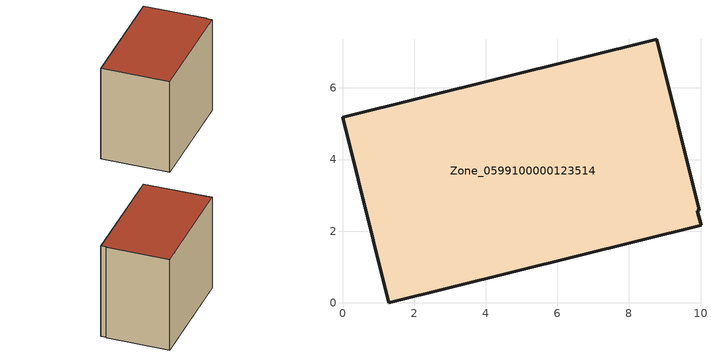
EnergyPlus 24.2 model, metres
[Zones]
Zone_0599100000123514
 floor ground (C_G): 9.97,2.58 9.91,2.56 10.01,2.17 1.29,0 0,5.18 8.77,7.36 z0
 wall outside (C_F): 9.97,2.58 8.77,7.36 0,5.18 1.29,0 10.01,2.17 9.91,2.56 9.97,2.58 z0:7.79
 roof outside (C_R): 9.91,2.56 9.97,2.58 8.77,7.36 0,5.18 1.29,0 10.01,2.17 z7.79
[BUILDING]
Pand.0599100000123514: North Axis=0; Terrain=City; Loads Convergence Tolerance Value=0.04; Temperature Convergence Tolerance Value=0.4; Solar Distribution=FullExterior; Maximum Number of Warmup Days=25; Minimum Number of Warmup Days=1
[Site:Location]
Rotterdam.The.Hague.AP_ZH_NLD Design_Conditions: Latitude=51.96; Longitude=4.45; Time Zone=1; Elevation=-4.5
[SITE:GROUNDTEMPERATURE:BUILDINGSURFACE]
18, 18, 18, 18, 18, 18, 18, 18, 18, 18, 18, 18
[MATERIAL] Thermal Absorptance=0.9; Solar Absorptance=0.7; Visible Absorptance=0.7
Name | Roughness | Thickness | Conductivity | Density | Specific Heat
G.TC.1975-1991 | MediumSmooth | 0.15 | 0.288461 | 540 | 1210
F.TC.1975-1991 | Rough | 0.3 | 0.230769 | 1920 | 840
R.TC.1975-1991 | MediumRough | 0.2 | 0.153846 | 1500 | 1000
[CONSTRUCTION]
C_G: G.TC.1975-1991
C_F: F.TC.1975-1991
C_R: R.TC.1975-1991
[ZONE]
Zone_0599100000123514: Type=1; Multiplier=1; Ceiling Height=Autocalculate; Volume=Autocalculate; Floor Area=autocalculate; Part of Total Floor Area=Yes
[ZONEINFILTRATION:DESIGNFLOWRATE]
Infil_Zone_0599100000123514: Zone or ZoneList or Space or SpaceList=Zone_0599100000123514; Schedule=AlwaysOn; Design Flow Rate Calculation Method=Flow/Area; Flow Rate per Floor Area=0.003; Constant Term Coefficient=1; Temperature Term Coefficient=0; Velocity Term Coefficient=0; Velocity Squared Term Coefficient=0
[HVACTEMPLATE:ZONE:IDEALLOADSAIRSYSTEM]
Zone_0599100000123514: Maximum Heating Supply Air Temperature=50; Minimum Cooling Supply Air Temperature=13; Maximum Heating Supply Air Humidity Ratio=0.0156; Minimum Cooling Supply Air Humidity Ratio=0.0077; Heating Limit=NoLimit; Cooling Limit=NoLimit; Dehumidification Control Type=ConstantSensibleHeatRatio; Cooling Sensible Heat Ratio=0.7; Dehumidification Setpoint=60; Humidification Control Type=None; Humidification Setpoint=30; Outdoor Air Method=None; Outdoor Air Flow Rate per Person=0.00944; Outdoor Air Flow Rate per Zone Floor Area=0; Outdoor Air Flow Rate per Zone=0; Demand Controlled Ventilation Type=None; Outdoor Air Economizer Type=NoEconomizer; Heat Recovery Type=None; Sensible Heat Recovery Effectiveness=0.7; Latent Heat Recovery Effectiveness=0.65
[ZONECONTROL:THERMOSTAT]
ThermostatControl_Zone_0599100000123514: Zone or ZoneList=Zone_0599100000123514; Control Type Schedule=DualSetpointControlType; Control 1=Thermostat_Zone_0599100000123514; Temperature Difference Between Cutout And Setpoint=0
[THERMOSTATSETPOINT:DUALSETPOINT]
Thermostat_Zone_0599100000123514: Heating Setpoint Temperature Schedule=HeatingSetpoint_Zone_0599100000123514; Cooling Setpoint Temperature Schedule=CoolingSetpoint_Zone_0599100000123514
[SCHEDULE:COMPACT]
HeatingSetpoint_Zone_0599100000123514: Through: 12/31, For: AllDays, Until: 24:00, 21
CoolingSetpoint_Zone_0599100000123514: Through: 12/31, For: AllDays, Until: 24:00, 24
DualSetpointControlType: Through: 12/31, For: AllDays, Until: 24:00, 4
AlwaysOn: Through: 12/31, For: AllDays, Until: 24:00, 1
